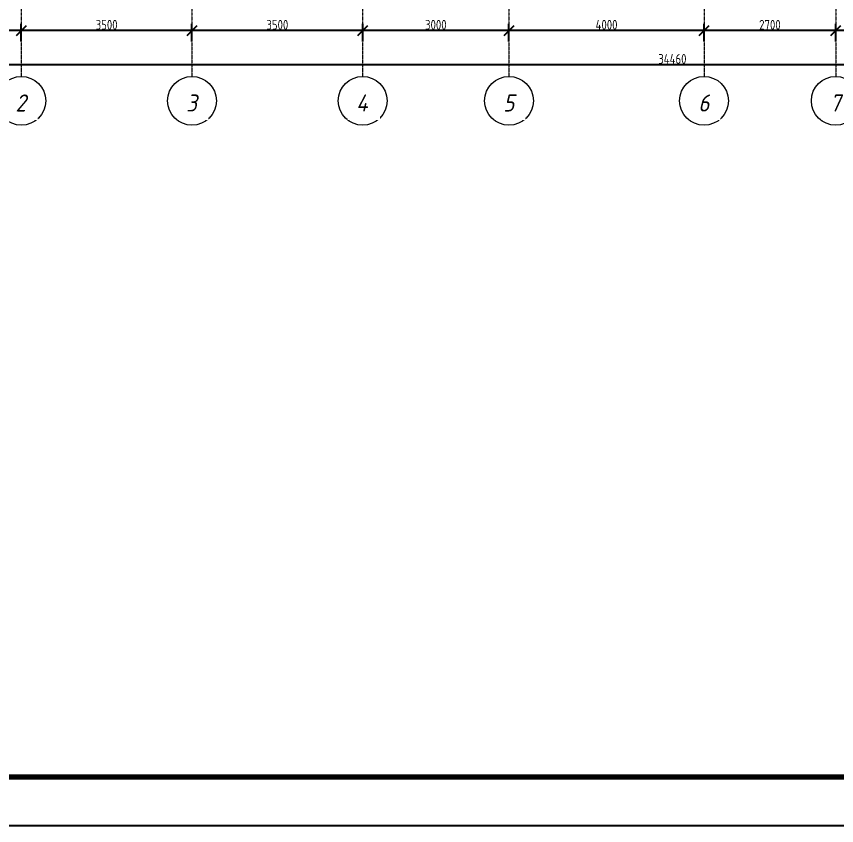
# Model space of a CAD drawing. Header units: millimetres. Extents: x -11854 to 4360091, y -19344 to 4989148.
# Drawn here: x 52023 to 68840, y -19344 to -2755 of the extents above; entities that cross this region are included whole.
import ezdxf

# ---------------------------------------------------------------- set-up
doc = ezdxf.new("R2010")
doc.units = ezdxf.units.MM
doc.linetypes.add('Линия сетки', pattern=[22.225, 12.7, -3.175, 3.175, -3.175])
doc.layers.get('0').update_dxf_attribs({"color": 254})
doc.layers.get('Defpoints').update_dxf_attribs({"color": 254})
for name, color, linetype, lineweight in [('A-ANNO-DIMS', 254, 'Continuous', 9), ('S-GRID', 254, 'Continuous', 9), ('S-GRID-IDEN', 254, 'Continuous', 9)]:
    doc.layers.add(name, color=color, linetype=linetype, lineweight=lineweight)
doc.layers.add('РАМКА', color=7, linetype='Continuous')
doc.styles.add('ISOCPEUR', font='isocpeur.ttf', dxfattribs={"width": 0.8, "height": 200})
doc.styles.add('ISOCPEUR_I', font='isocpeui.ttf', dxfattribs={"width": 0.9, "height": 350})
doc.dimstyles.new('2_0_мм_ISOCPEUR_1', dxfattribs={"dimscale": 304.8, "dimtxt": 199.196235, "dimasz": 0.656168, "dimexe": 0.459318, "dimexo": 0.625, "dimgap": 0.065617, "dimtad": 1, "dimdec": 0, "dimtxsty": 'ISOCPEUR', "dimblk1": 'OBLIQUE', "dimblk2": 'OBLIQUE', "dimsah": 1, "dimcen": 2.5, "dimdle": 0.164042, "dimazin": 3, "dimtfac": 1, "dimtix": 1, "dimtmove": 1, "dimatfit": 3, "dimfxl": 0.787402, "dimfxlon": 1, "dimtvp": 1, "dimarcsym": 2})

# ---------------------------------------------------------------- blocks, each defined once
blk = doc.blocks.new('Ось сетки - Заголовок сетки - Окружность 5 мм-84278-1Б')
at = {"layer": 'S-GRID-IDEN'}
blk.add_circle((0, 0), 5, dxfattribs=at)
blk = doc.blocks.new('_Oblique')
at = {"color": 0, "linetype": 'ByBlock', "lineweight": -2}
blk.add_line((-0.5, -0.5), (0.5, 0.5), dxfattribs=at)
blk = doc.blocks.new('*D806')
at = {"layer": 'A-ANNO-DIMS', "color": 0, "lineweight": -2, "transparency": 16777216}
for p, q in [((48243, -3968), (48243, -3607)), ((82703, -3968), (82703, -3607)), ((82753, -3747), (48193, -3747))]:
    blk.add_line(p, q, dxfattribs=at)
at = {"layer": 'Defpoints', "color": 0, "transparency": 16777216}
for p in [(48243, -3747), (48243, -3987), (82703, -3987)]:
    blk.add_point(p, dxfattribs=at)
at = {"layer": 'A-ANNO-DIMS', "color": 0, "lineweight": -2, "transparency": 16777216, "xscale": 200, "yscale": 200, "zscale": 200, "rotation": 180}
blk.add_blockref('_Oblique', (48243, -3747), dxfattribs=at)
at = {"layer": 'A-ANNO-DIMS', "color": 0, "lineweight": -2, "transparency": 16777216, "xscale": 200, "yscale": 200, "zscale": 200}
blk.add_blockref('_Oblique', (82703, -3747), dxfattribs=at)
at = {"layer": 'A-ANNO-DIMS', "color": 0, "transparency": 16777216, "insert": (65473, -3627), "char_height": 200, "width": 703.32, "attachment_point": 5, "style": 'ISOCPEUR'}
blk.add_mtext('\\A1;34460', dxfattribs=at)
blk = doc.blocks.new('*D811')
at = {"layer": 'A-ANNO-DIMS', "color": 0, "lineweight": -2, "transparency": 16777216}
for p, q in [((68823, -3268), (68823, -2907)), ((71823, -3268), (71823, -2907)), ((71873, -3047), (68773, -3047))]:
    blk.add_line(p, q, dxfattribs=at)
at = {"layer": 'Defpoints', "color": 0, "transparency": 16777216}
for p in [(68823, -3047), (68823, -3287), (71823, -3287)]:
    blk.add_point(p, dxfattribs=at)
at = {"layer": 'A-ANNO-DIMS', "color": 0, "lineweight": -2, "transparency": 16777216, "xscale": 200, "yscale": 200, "zscale": 200, "rotation": 180}
blk.add_blockref('_Oblique', (68823, -3047), dxfattribs=at)
at = {"layer": 'A-ANNO-DIMS', "color": 0, "lineweight": -2, "transparency": 16777216, "xscale": 200, "yscale": 200, "zscale": 200}
blk.add_blockref('_Oblique', (71823, -3047), dxfattribs=at)
at = {"layer": 'A-ANNO-DIMS', "color": 0, "transparency": 16777216, "insert": (70323, -2927), "char_height": 200, "width": 533.23, "attachment_point": 5, "style": 'ISOCPEUR'}
blk.add_mtext('\\A1;3000', dxfattribs=at)
blk = doc.blocks.new('*D812')
at = {"layer": 'A-ANNO-DIMS', "color": 0, "lineweight": -2, "transparency": 16777216}
for p, q in [((66123, -3268), (66123, -2907)), ((68823, -3268), (68823, -2907)), ((68873, -3047), (66073, -3047))]:
    blk.add_line(p, q, dxfattribs=at)
at = {"layer": 'Defpoints', "color": 0, "transparency": 16777216}
for p in [(66123, -3047), (66123, -3287), (68823, -3287)]:
    blk.add_point(p, dxfattribs=at)
at = {"layer": 'A-ANNO-DIMS', "color": 0, "lineweight": -2, "transparency": 16777216, "xscale": 200, "yscale": 200, "zscale": 200, "rotation": 180}
blk.add_blockref('_Oblique', (66123, -3047), dxfattribs=at)
at = {"layer": 'A-ANNO-DIMS', "color": 0, "lineweight": -2, "transparency": 16777216, "xscale": 200, "yscale": 200, "zscale": 200}
blk.add_blockref('_Oblique', (68823, -3047), dxfattribs=at)
at = {"layer": 'A-ANNO-DIMS', "color": 0, "transparency": 16777216, "insert": (67473, -2927), "char_height": 200, "width": 533.23, "attachment_point": 5, "style": 'ISOCPEUR'}
blk.add_mtext('\\A1;2700', dxfattribs=at)
blk = doc.blocks.new('*D813')
at = {"layer": 'A-ANNO-DIMS', "color": 0, "lineweight": -2, "transparency": 16777216}
for p, q in [((62123, -3268), (62123, -2907)), ((66123, -3268), (66123, -2907)), ((66173, -3047), (62073, -3047))]:
    blk.add_line(p, q, dxfattribs=at)
at = {"layer": 'Defpoints', "color": 0, "transparency": 16777216}
for p in [(62123, -3047), (62123, -3287), (66123, -3287)]:
    blk.add_point(p, dxfattribs=at)
at = {"layer": 'A-ANNO-DIMS', "color": 0, "lineweight": -2, "transparency": 16777216, "xscale": 200, "yscale": 200, "zscale": 200, "rotation": 180}
blk.add_blockref('_Oblique', (62123, -3047), dxfattribs=at)
at = {"layer": 'A-ANNO-DIMS', "color": 0, "lineweight": -2, "transparency": 16777216, "xscale": 200, "yscale": 200, "zscale": 200}
blk.add_blockref('_Oblique', (66123, -3047), dxfattribs=at)
at = {"layer": 'A-ANNO-DIMS', "color": 0, "transparency": 16777216, "insert": (64123, -2927), "char_height": 200, "width": 551.62, "attachment_point": 5, "style": 'ISOCPEUR'}
blk.add_mtext('\\A1;4000', dxfattribs=at)
blk = doc.blocks.new('*D814')
at = {"layer": 'A-ANNO-DIMS', "color": 0, "lineweight": -2, "transparency": 16777216}
for p, q in [((59123, -3268), (59123, -2907)), ((62123, -3268), (62123, -2907)), ((62173, -3047), (59073, -3047))]:
    blk.add_line(p, q, dxfattribs=at)
at = {"layer": 'Defpoints', "color": 0, "transparency": 16777216}
for p in [(59123, -3047), (59123, -3287), (62123, -3287)]:
    blk.add_point(p, dxfattribs=at)
at = {"layer": 'A-ANNO-DIMS', "color": 0, "lineweight": -2, "transparency": 16777216, "xscale": 200, "yscale": 200, "zscale": 200, "rotation": 180}
blk.add_blockref('_Oblique', (59123, -3047), dxfattribs=at)
at = {"layer": 'A-ANNO-DIMS', "color": 0, "lineweight": -2, "transparency": 16777216, "xscale": 200, "yscale": 200, "zscale": 200}
blk.add_blockref('_Oblique', (62123, -3047), dxfattribs=at)
at = {"layer": 'A-ANNO-DIMS', "color": 0, "transparency": 16777216, "insert": (60623, -2927), "char_height": 200, "width": 533.23, "attachment_point": 5, "style": 'ISOCPEUR'}
blk.add_mtext('\\A1;3000', dxfattribs=at)
blk = doc.blocks.new('*D815')
at = {"layer": 'A-ANNO-DIMS', "color": 0, "lineweight": -2, "transparency": 16777216}
for p, q in [((55623, -3268), (55623, -2907)), ((59123, -3268), (59123, -2907)), ((59173, -3047), (55573, -3047))]:
    blk.add_line(p, q, dxfattribs=at)
at = {"layer": 'Defpoints', "color": 0, "transparency": 16777216}
for p in [(55623, -3047), (55623, -3287), (59123, -3287)]:
    blk.add_point(p, dxfattribs=at)
at = {"layer": 'A-ANNO-DIMS', "color": 0, "lineweight": -2, "transparency": 16777216, "xscale": 200, "yscale": 200, "zscale": 200, "rotation": 180}
blk.add_blockref('_Oblique', (55623, -3047), dxfattribs=at)
at = {"layer": 'A-ANNO-DIMS', "color": 0, "lineweight": -2, "transparency": 16777216, "xscale": 200, "yscale": 200, "zscale": 200}
blk.add_blockref('_Oblique', (59123, -3047), dxfattribs=at)
at = {"layer": 'A-ANNO-DIMS', "color": 0, "transparency": 16777216, "insert": (57373, -2927), "char_height": 200, "width": 533.23, "attachment_point": 5, "style": 'ISOCPEUR'}
blk.add_mtext('\\A1;3500', dxfattribs=at)
blk = doc.blocks.new('*D816')
at = {"layer": 'A-ANNO-DIMS', "color": 0, "lineweight": -2, "transparency": 16777216}
for p, q in [((52123, -3268), (52123, -2907)), ((55623, -3268), (55623, -2907)), ((55673, -3047), (52073, -3047))]:
    blk.add_line(p, q, dxfattribs=at)
at = {"layer": 'Defpoints', "color": 0, "transparency": 16777216}
for p in [(52123, -3047), (52123, -3287), (55623, -3287)]:
    blk.add_point(p, dxfattribs=at)
at = {"layer": 'A-ANNO-DIMS', "color": 0, "lineweight": -2, "transparency": 16777216, "xscale": 200, "yscale": 200, "zscale": 200, "rotation": 180}
blk.add_blockref('_Oblique', (52123, -3047), dxfattribs=at)
at = {"layer": 'A-ANNO-DIMS', "color": 0, "lineweight": -2, "transparency": 16777216, "xscale": 200, "yscale": 200, "zscale": 200}
blk.add_blockref('_Oblique', (55623, -3047), dxfattribs=at)
at = {"layer": 'A-ANNO-DIMS', "color": 0, "transparency": 16777216, "insert": (53873, -2927), "char_height": 200, "width": 533.23, "attachment_point": 5, "style": 'ISOCPEUR'}
blk.add_mtext('\\A1;3500', dxfattribs=at)
blk = doc.blocks.new('*D817')
at = {"layer": 'A-ANNO-DIMS', "color": 0, "lineweight": -2, "transparency": 16777216}
for p, q in [((49123, -2826), (49123, -3187)), ((52123, -3268), (52123, -2907)), ((52173, -3047), (49073, -3047))]:
    blk.add_line(p, q, dxfattribs=at)
at = {"layer": 'Defpoints', "color": 0, "transparency": 16777216}
for p in [(49123, -2807), (49123, -3047), (52123, -3287)]:
    blk.add_point(p, dxfattribs=at)
at = {"layer": 'A-ANNO-DIMS', "color": 0, "lineweight": -2, "transparency": 16777216, "xscale": 200, "yscale": 200, "zscale": 200, "rotation": 180}
blk.add_blockref('_Oblique', (49123, -3047), dxfattribs=at)
at = {"layer": 'A-ANNO-DIMS', "color": 0, "lineweight": -2, "transparency": 16777216, "xscale": 200, "yscale": 200, "zscale": 200}
blk.add_blockref('_Oblique', (52123, -3047), dxfattribs=at)
at = {"layer": 'A-ANNO-DIMS', "color": 0, "transparency": 16777216, "insert": (50623, -2927), "char_height": 200, "width": 533.23, "attachment_point": 5, "style": 'ISOCPEUR'}
blk.add_mtext('\\A1;3000', dxfattribs=at)

msp = doc.modelspace()

# ---------------------------------------------------------------- linework, layer by layer
at = {"layer": 'S-GRID', "color": 8, "linetype": 'Линия сетки'}
for p, q in [((52122.6, 26233.7), (52122.6, -3986)), ((55622.6, 26233.7), (55622.6, -3986)), ((59122.6, 26233.7), (59122.6, -3986)), ((62122.6, 26233.7), (62122.6, -3986)), ((66122.6, 26233.7), (66122.6, -3986)), ((68822.6, 26233.7), (68822.6, -3986))]:
    msp.add_line(p, q, dxfattribs=at)

# ---------------------------------------------------------------- block references
at = {"layer": 'S-GRID-IDEN', "color": 8, "xscale": 99.99999999999991, "yscale": 99.99999999999991, "zscale": 99.99999999999991, "rotation": 180}
for p in [(52122.6, -4486), (55622.6, -4486), (59122.6, -4486), (62122.6, -4486), (66122.6, -4486), (68822.6, -4486)]:
    msp.add_blockref('Ось сетки - Заголовок сетки - Окружность 5 мм-84278-1Б', p, dxfattribs=at)

# ---------------------------------------------------------------- dimensions: what is measured, and where the dimension line sits
at = {"layer": 'A-ANNO-DIMS', "color": 8}
for base, p1, p2, override, picture, middle in [((49122.6, -3046.9), (52122.6, -3286.9), (49122.6, -2806.9), {"dimfxl": 3038.157336}, '*D817', (50622.6, -2926.9)), ((52122.6, -3046.9), (55622.6, -3286.9), (52122.6, -3286.9), {"dimfxl": 3500}, '*D816', (53872.6, -2926.9)), ((55622.6, -3046.9), (59122.6, -3286.9), (55622.6, -3286.9), {"dimfxl": 3500}, '*D815', (57372.6, -2926.9)), ((59122.6, -3046.9), (62122.6, -3286.9), (59122.6, -3286.9), {"dimfxl": 3000}, '*D814', (60622.6, -2926.9)), ((62122.6, -3046.9), (66122.6, -3286.9), (62122.6, -3286.9), {"dimfxl": 4000}, '*D813', (64122.6, -2926.9)), ((66122.6, -3046.9), (68822.6, -3286.9), (66122.6, -3286.9), {"dimfxl": 2700}, '*D812', (67472.6, -2926.9)), ((68822.6, -3046.9), (71822.6, -3286.9), (68822.6, -3286.9), {"dimfxl": 3000}, '*D811', (70322.6, -2926.9)), ((48242.6, -3746.9), (82702.6, -3986.9), (48242.6, -3986.9), {"dimfxl": 34459.999308}, '*D806', (65472.6, -3626.9))]:
    dim = msp.add_linear_dim(base=base, p1=p1, p2=p2, dimstyle='2_0_мм_ISOCPEUR_1', override=override, dxfattribs=at)
    dim.commit()
    dim.dimension.update_dxf_attribs({"geometry": picture, "text_midpoint": middle})

# ---------------------------------------------------------------- next in the draw order: texts
at = {"layer": 'S-GRID-IDEN', "color": 8, "char_height": 350, "attachment_point": 1, "style": 'ISOCPEUR_I', "bg_fill": 2}
for s, insert, width in [('\\fISOCPEUR|b0|i1|c204|p34|;\\W.9;2', (52003.4, -4355.2), 281.392), ('\\fISOCPEUR|b0|i1|c204|p34|;\\W.9;3', (55503.4, -4355.2), 281.392), ('\\fISOCPEUR|b0|i1|c204|p34|;\\W.9;4', (58988.6, -4355.2), 317.468), ('\\fISOCPEUR|b0|i1|c204|p34|;\\W.9;5', (62003.4, -4355.2), 281.392), ('\\fISOCPEUR|b0|i1|c204|p34|;\\W.9;6', (66003.4, -4355.2), 281.392), ('\\fISOCPEUR|b0|i1|c204|p34|;\\W.9;7', (68703.4, -4355.2), 281.392)]:
    msp.add_mtext(s, dxfattribs=dict(at, insert=insert, width=width))

# ---------------------------------------------------------------- next in the draw order: linework, layer by layer
at = {"layer": 'РАМКА', "lineweight": 25}
msp.add_lwpolyline([(-11854, -19344), (156346, -19344), (156346, 99456), (-11854, 99456)], close=True, dxfattribs=at)
at = {"layer": 'РАМКА', "lineweight": 70}
msp.add_lwpolyline([(-7854, -18344), (155346, -18344), (155346, 98456), (-7854, 98456)], close=True, dxfattribs=at)

doc.saveas('drawing.dxf')
